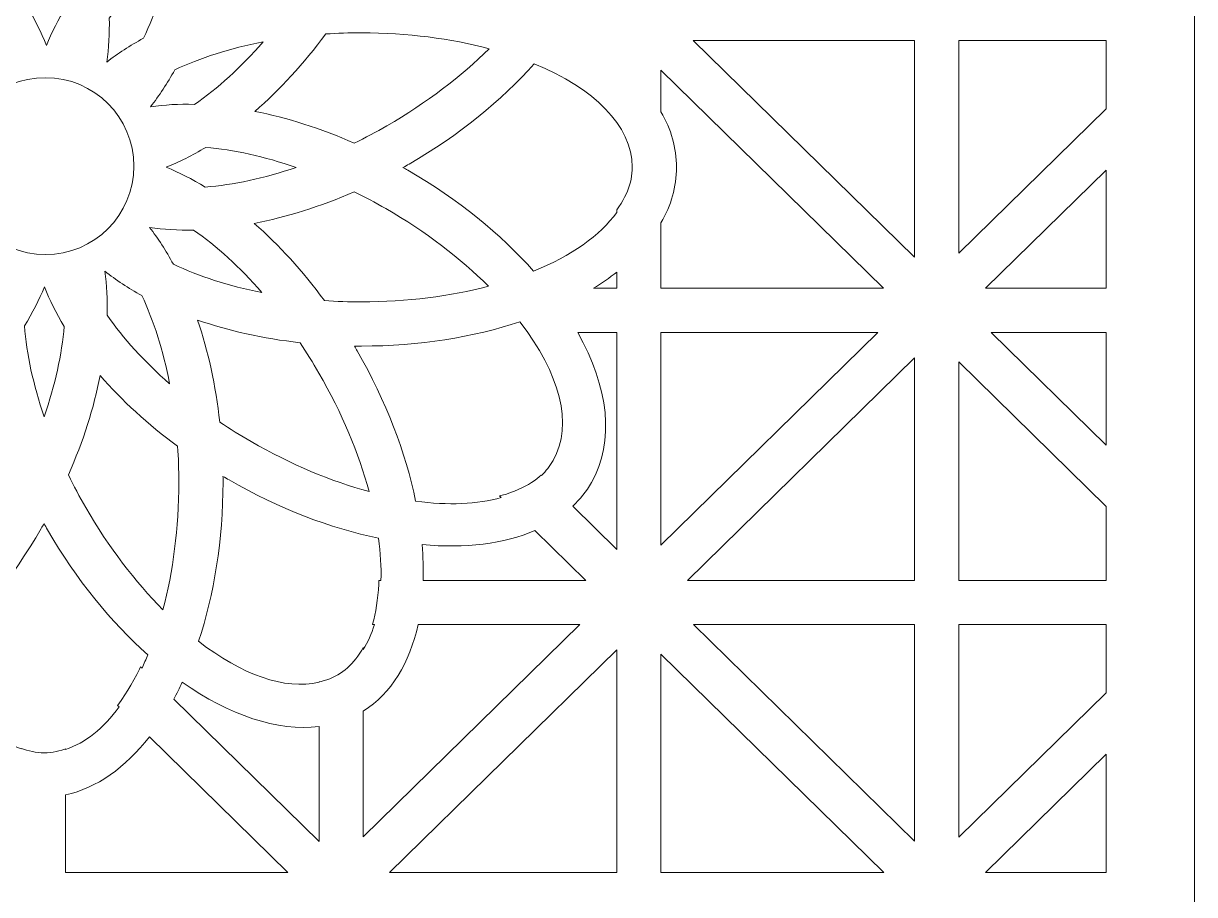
# Model space of a CAD drawing. Header units: centimetres. Extents: x -8.9 to 5.7, y -11.4 to 13.6.
# Drawn here: x -5.725 to -2.447, y -7.062 to -4.622 of the extents above; entities that cross this region are included whole.
import ezdxf

# ---------------------------------------------------------------- set-up
doc = ezdxf.new("R2010")
doc.units = ezdxf.units.CM
doc.header["$MEASUREMENT"] = 0
doc.layers.add('layer 1', color=7, linetype='Continuous')

msp = doc.modelspace()

# ---------------------------------------------------------------- linework, layer by layer
at = {"layer": 'layer 1', "color": 177, "lineweight": 9}
for points, knots in [([(-2.44733, 13.6334), (-2.44733, 13.6334), (-2.44733, 13.37125), (-2.44733, 13.37125), (-2.44733, 13.37125), (-2.44733, 13.37125), (-2.44733, 13.19951), (-2.44733, 13.19951), (-2.44733, 13.19951), (-2.44733, 13.19951), (-2.44733, 11.94322), (-2.44733, 11.94322), (-2.44733, 11.94322), (-2.44733, 11.94322), (-2.44733, 11.77148), (-2.44733, 11.77148), (-2.44733, 11.77148), (-2.44733, 11.77148), (-2.44733, 11.73584), (-2.44733, 11.73584), (-2.44733, 11.73584), (-2.44733, 11.73584), (-2.44733, 11.5641), (-2.44733, 11.5641), (-2.44733, 11.5641), (-2.44733, 11.5641), (-2.44733, 10.30781), (-2.44733, 10.30781), (-2.44733, 10.30781), (-2.44733, 10.30781), (-2.44733, 10.13607), (-2.44733, 10.13607), (-2.44733, 10.13607), (-2.44733, 10.13607), (-2.44733, 10.10043), (-2.44733, 10.10043), (-2.44733, 10.10043), (-2.44733, 10.10043), (-2.44733, 9.92869), (-2.44733, 9.92869), (-2.44733, 9.92869), (-2.44733, 9.92869), (-2.44733, 8.6724), (-2.44733, 8.6724), (-2.44733, 8.6724), (-2.44733, 8.6724), (-2.44733, 8.50066), (-2.44733, 8.50066), (-2.44733, 8.50066), (-2.44733, 8.50066), (-2.44733, 8.46502), (-2.44733, 8.46502), (-2.44733, 8.46502), (-2.44733, 8.46502), (-2.44733, 8.29328), (-2.44733, 8.29328), (-2.44733, 8.29328), (-2.44733, 8.29328), (-2.44733, 7.03699), (-2.44733, 7.03699), (-2.44733, 7.03699), (-2.44733, 7.03699), (-2.44733, 6.86525), (-2.44733, 6.86525), (-2.44733, 6.86525), (-2.44733, 6.86525), (-2.44733, 6.82962), (-2.44733, 6.82962), (-2.44733, 6.82962), (-2.44733, 6.82962), (-2.44733, 6.65787), (-2.44733, 6.65787), (-2.44733, 6.65787), (-2.44733, 6.65787), (-2.44733, 5.40159), (-2.44733, 5.40159), (-2.44733, 5.40159), (-2.44733, 5.40159), (-2.44733, 5.22984), (-2.44733, 5.22984), (-2.44733, 5.22984), (-2.44733, 5.22984), (-2.44733, 5.19421), (-2.44733, 5.19421), (-2.44733, 5.19421), (-2.44733, 5.19421), (-2.44733, 5.02246), (-2.44733, 5.02246), (-2.44733, 5.02246), (-2.44733, 5.02246), (-2.44733, 3.76618), (-2.44733, 3.76618), (-2.44733, 3.76618), (-2.44733, 3.76618), (-2.44733, 3.59443), (-2.44733, 3.59443), (-2.44733, 3.59443), (-2.44733, 3.59443), (-2.44733, 3.5588), (-2.44733, 3.5588), (-2.44733, 3.5588), (-2.44733, 3.5588), (-2.44733, 3.38706), (-2.44733, 3.38706), (-2.44733, 3.38706), (-2.44733, 3.38706), (-2.44733, 2.13077), (-2.44733, 2.13077), (-2.44733, 2.13077), (-2.44733, 2.13077), (-2.44733, 1.95902), (-2.44733, 1.95902), (-2.44733, 1.95902), (-2.44733, 1.95902), (-2.44733, 1.92339), (-2.44733, 1.92339), (-2.44733, 1.92339), (-2.44733, 1.92339), (-2.44733, 1.75165), (-2.44733, 1.75165), (-2.44733, 1.75165), (-2.44733, 1.75165), (-2.44733, 0.49536), (-2.44733, 0.49536), (-2.44733, 0.49536), (-2.44733, 0.49536), (-2.44733, 0.32362), (-2.44733, 0.32362), (-2.44733, 0.32362), (-2.44733, 0.32362), (-2.44733, 0.28798), (-2.44733, 0.28798), (-2.44733, 0.28798), (-2.44733, 0.28798), (-2.44733, 0.11624), (-2.44733, 0.11624), (-2.44733, 0.11624), (-2.44733, 0.11624), (-2.44733, -1.14005), (-2.44733, -1.14005), (-2.44733, -1.14005), (-2.44733, -1.14005), (-2.44733, -1.31179), (-2.44733, -1.31179), (-2.44733, -1.31179), (-2.44733, -1.31179), (-2.44733, -1.34743), (-2.44733, -1.34743), (-2.44733, -1.34743), (-2.44733, -1.34743), (-2.44733, -1.51917), (-2.44733, -1.51917), (-2.44733, -1.51917), (-2.44733, -1.51917), (-2.44733, -2.77546), (-2.44733, -2.77546), (-2.44733, -2.77546), (-2.44733, -2.77546), (-2.44733, -2.9472), (-2.44733, -2.9472), (-2.44733, -2.9472), (-2.44733, -2.9472), (-2.44733, -2.98284), (-2.44733, -2.98284), (-2.44733, -2.98284), (-2.44733, -2.98284), (-2.44733, -3.15458), (-2.44733, -3.15458), (-2.44733, -3.15458), (-2.44733, -3.15458), (-2.44733, -4.41087), (-2.44733, -4.41087), (-2.44733, -4.41087), (-2.44733, -4.41087), (-2.44733, -4.58261), (-2.44733, -4.58261), (-2.44733, -4.58261), (-2.44733, -4.58261), (-2.44733, -4.61824), (-2.44733, -4.61824), (-2.44733, -4.61824), (-2.44733, -4.61824), (-2.44733, -4.78999), (-2.44733, -4.78999), (-2.44733, -4.78999), (-2.44733, -4.78999), (-2.44733, -6.04627), (-2.44733, -6.04627), (-2.44733, -6.04627), (-2.44733, -6.04627), (-2.44733, -6.21802), (-2.44733, -6.21802), (-2.44733, -6.21802), (-2.44733, -6.21802), (-2.44733, -6.25365), (-2.44733, -6.25365), (-2.44733, -6.25365), (-2.44733, -6.25365), (-2.44733, -6.4254), (-2.44733, -6.4254), (-2.44733, -6.4254), (-2.44733, -6.4254), (-2.44733, -7.68168), (-2.44733, -7.68168), (-2.44733, -7.68168), (-2.44733, -7.68168), (-2.44733, -7.85343), (-2.44733, -7.85343), (-2.44733, -7.85343), (-2.44733, -7.85343), (-2.44733, -7.88906), (-2.44733, -7.88906), (-2.44733, -7.88906), (-2.44733, -7.88906), (-2.44733, -8.06081), (-2.44733, -8.06081), (-2.44733, -8.06081), (-2.44733, -8.06081), (-2.44733, -9.31709), (-2.44733, -9.31709), (-2.44733, -9.31709), (-2.44733, -9.31709), (-2.44733, -9.48884), (-2.44733, -9.48884), (-2.44733, -9.48884), (-2.44733, -9.48884), (-2.44733, -9.52447), (-2.44733, -9.52447), (-2.44733, -9.52447), (-2.44733, -9.52447), (-2.44733, -9.69621), (-2.44733, -9.69621), (-2.44733, -9.69621), (-2.44733, -9.69621), (-2.44733, -10.9525), (-2.44733, -10.9525), (-2.44733, -10.9525), (-2.44733, -10.9525), (-2.44733, -11.12424), (-2.44733, -11.12424), (-2.44733, -11.12424), (-2.44733, -11.12424), (-2.44733, -11.37676), (-2.44733, -11.37676), (-2.44733, -11.37676), (-2.44733, -11.37676), (-3.68212, -11.37676), (-3.68212, -11.37676), (-3.68212, -11.37676), (-3.68212, -11.37676), (-3.85722, -11.37676), (-3.85722, -11.37676), (-3.85722, -11.37676), (-3.85722, -11.37676), (-4.16069, -11.37676), (-4.16069, -11.37676), (-4.16069, -11.37676), (-4.16069, -11.37676), (-4.33579, -11.37676), (-4.33579, -11.37676), (-4.33579, -11.37676), (-4.33579, -11.37676), (-5.34947, -11.37676), (-5.34947, -11.37676), (-5.34947, -11.37676), (-5.34947, -11.37676), (-5.52456, -11.37676), (-5.52456, -11.37676), (-5.52456, -11.37676), (-5.52456, -11.37676), (-5.82803, -11.37676), (-5.82803, -11.37676), (-5.82803, -11.37676), (-5.82803, -11.37676), (-6.00313, -11.37676), (-6.00313, -11.37676), (-6.00313, -11.37676), (-6.00313, -11.37676), (-7.01681, -11.37676), (-7.01681, -11.37676), (-7.01681, -11.37676), (-7.01681, -11.37676), (-7.19191, -11.37676), (-7.19191, -11.37676), (-7.19191, -11.37676), (-7.19191, -11.37676), (-7.49538, -11.37676), (-7.49538, -11.37676), (-7.49538, -11.37676), (-7.49538, -11.37676), (-7.67048, -11.37676), (-7.67048, -11.37676), (-7.67048, -11.37676), (-7.67048, -11.37676), (-8.92686, -11.37676), (-8.92686, -11.37676), (-8.92686, -11.37676), (-8.92686, -11.37676), (-8.92686, -11.14541), (-8.92686, -11.14541), (-8.92686, -11.14541), (-8.92686, -11.14541), (-8.92686, -10.97367), (-8.92686, -10.97367), (-8.92686, -10.97367), (-8.92686, -10.97367), (-8.92686, -9.67505), (-8.92686, -9.67505), (-8.92686, -9.67505), (-8.92686, -9.67505), (-8.92686, -9.33826), (-8.92686, -9.33826), (-8.92686, -9.33826), (-8.92686, -9.33826), (-8.92686, -8.03964), (-8.92686, -8.03964), (-8.92686, -8.03964), (-8.92686, -8.03964), (-8.92686, -7.70285), (-8.92686, -7.70285), (-8.92686, -7.70285), (-8.92686, -7.70285), (-8.92686, -6.40423), (-8.92686, -6.40423), (-8.92686, -6.40423), (-8.92686, -6.40423), (-8.92686, -6.06744), (-8.92686, -6.06744), (-8.92686, -6.06744), (-8.92686, -6.06744), (-8.92686, -4.76882), (-8.92686, -4.76882), (-8.92686, -4.76882), (-8.92686, -4.76882), (-8.92686, -4.43203), (-8.92686, -4.43203), (-8.92686, -4.43203), (-8.92686, -4.43203), (-8.92686, -3.13341), (-8.92686, -3.13341), (-8.92686, -3.13341), (-8.92686, -3.13341), (-8.92686, -2.79663), (-8.92686, -2.79663), (-8.92686, -2.79663), (-8.92686, -2.79663), (-8.92686, -1.498), (-8.92686, -1.498), (-8.92686, -1.498), (-8.92686, -1.498), (-8.92686, -1.16122), (-8.92686, -1.16122), (-8.92686, -1.16122), (-8.92686, -1.16122), (-8.92686, 0.13741), (-8.92686, 0.13741), (-8.92686, 0.13741), (-8.92686, 0.13741), (-8.92686, 0.47419), (-8.92686, 0.47419), (-8.92686, 0.47419), (-8.92686, 0.47419), (-8.92686, 1.77282), (-8.92686, 1.77282), (-8.92686, 1.77282), (-8.92686, 1.77282), (-8.92686, 2.1096), (-8.92686, 2.1096), (-8.92686, 2.1096), (-8.92686, 2.1096), (-8.92686, 3.40822), (-8.92686, 3.40822), (-8.92686, 3.40822), (-8.92686, 3.40822), (-8.92686, 3.74501), (-8.92686, 3.74501), (-8.92686, 3.74501), (-8.92686, 3.74501), (-8.92686, 5.04363), (-8.92686, 5.04363), (-8.92686, 5.04363), (-8.92686, 5.04363), (-8.92686, 5.38042), (-8.92686, 5.38042), (-8.92686, 5.38042), (-8.92686, 5.38042), (-8.92686, 6.67904), (-8.92686, 6.67904), (-8.92686, 6.67904), (-8.92686, 6.67904), (-8.92686, 7.01583), (-8.92686, 7.01583), (-8.92686, 7.01583), (-8.92686, 7.01583), (-8.92686, 8.31445), (-8.92686, 8.31445), (-8.92686, 8.31445), (-8.92686, 8.31445), (-8.92686, 8.65124), (-8.92686, 8.65124), (-8.92686, 8.65124), (-8.92686, 8.65124), (-8.92686, 9.94986), (-8.92686, 9.94986), (-8.92686, 9.94986), (-8.92686, 9.94986), (-8.92686, 10.28664), (-8.92686, 10.28664), (-8.92686, 10.28664), (-8.92686, 10.28664), (-8.92686, 11.58527), (-8.92686, 11.58527), (-8.92686, 11.58527), (-8.92686, 11.58527), (-8.92686, 11.92205), (-8.92686, 11.92205), (-8.92686, 11.92205), (-8.92686, 11.92205), (-8.92686, 13.22068), (-8.92686, 13.22068), (-8.92686, 13.22068), (-8.92686, 13.22068), (-8.92686, 13.39242), (-8.92686, 13.39242), (-8.92686, 13.39242), (-8.92686, 13.39242), (-8.92686, 13.6334), (-8.92686, 13.6334), (-8.92686, 13.6334), (-8.92686, 13.6334), (-7.6803, 13.6334), (-7.6803, 13.6334), (-7.6803, 13.6334), (-7.6803, 13.6334), (-7.5052, 13.6334), (-7.5052, 13.6334), (-7.5052, 13.6334), (-7.5052, 13.6334), (-7.18209, 13.6334), (-7.18209, 13.6334), (-7.18209, 13.6334), (-7.18209, 13.6334), (-7.00699, 13.6334), (-7.00699, 13.6334), (-7.00699, 13.6334), (-7.00699, 13.6334), (-6.01295, 13.6334), (-6.01295, 13.6334), (-6.01295, 13.6334), (-6.01295, 13.6334), (-5.83785, 13.6334), (-5.83785, 13.6334), (-5.83785, 13.6334), (-5.83785, 13.6334), (-5.51475, 13.6334), (-5.51475, 13.6334), (-5.51475, 13.6334), (-5.51475, 13.6334), (-5.33965, 13.6334), (-5.33965, 13.6334), (-5.33965, 13.6334), (-5.33965, 13.6334), (-4.34561, 13.6334), (-4.34561, 13.6334), (-4.34561, 13.6334), (-4.34561, 13.6334), (-4.17051, 13.6334), (-4.17051, 13.6334), (-4.17051, 13.6334), (-4.17051, 13.6334), (-3.8474, 13.6334), (-3.8474, 13.6334), (-3.8474, 13.6334), (-3.8474, 13.6334), (-3.6723, 13.6334), (-3.6723, 13.6334), (-3.6723, 13.6334), (-3.6723, 13.6334), (-2.44733, 13.6334), (-2.44733, 13.6334)], [0, 0, 0, 0, 0.0082645, 0.0082645, 0.0082645, 0.0082645, 0.0165289, 0.0165289, 0.0165289, 0.0165289, 0.0247934, 0.0247934, 0.0247934, 0.0247934, 0.0330579, 0.0330579, 0.0330579, 0.0330579, 0.0413223, 0.0413223, 0.0413223, 0.0413223, 0.0495868, 0.0495868, 0.0495868, 0.0495868, 0.0578512, 0.0578512, 0.0578512, 0.0578512, 0.0661157, 0.0661157, 0.0661157, 0.0661157, 0.0743802, 0.0743802, 0.0743802, 0.0743802, 0.0826446, 0.0826446, 0.0826446, 0.0826446, 0.0909091, 0.0909091, 0.0909091, 0.0909091, 0.0991736, 0.0991736, 0.0991736, 0.0991736, 0.107438, 0.107438, 0.107438, 0.107438, 0.1157025, 0.1157025, 0.1157025, 0.1157025, 0.1239669, 0.1239669, 0.1239669, 0.1239669, 0.1322314, 0.1322314, 0.1322314, 0.1322314, 0.1404959, 0.1404959, 0.1404959, 0.1404959, 0.1487603, 0.1487603, 0.1487603, 0.1487603, 0.1570248, 0.1570248, 0.1570248, 0.1570248, 0.1652893, 0.1652893, 0.1652893, 0.1652893, 0.1735537, 0.1735537, 0.1735537, 0.1735537, 0.1818182, 0.1818182, 0.1818182, 0.1818182, 0.1900826, 0.1900826, 0.1900826, 0.1900826, 0.1983471, 0.1983471, 0.1983471, 0.1983471, 0.2066116, 0.2066116, 0.2066116, 0.2066116, 0.214876, 0.214876, 0.214876, 0.214876, 0.2231405, 0.2231405, 0.2231405, 0.2231405, 0.231405, 0.231405, 0.231405, 0.231405, 0.2396694, 0.2396694, 0.2396694, 0.2396694, 0.2479339, 0.2479339, 0.2479339, 0.2479339, 0.2561983, 0.2561983, 0.2561983, 0.2561983, 0.2644628, 0.2644628, 0.2644628, 0.2644628, 0.2727273, 0.2727273, 0.2727273, 0.2727273, 0.2809917, 0.2809917, 0.2809917, 0.2809917, 0.2892562, 0.2892562, 0.2892562, 0.2892562, 0.2975207, 0.2975207, 0.2975207, 0.2975207, 0.3057851, 0.3057851, 0.3057851, 0.3057851, 0.3140496, 0.3140496, 0.3140496, 0.3140496, 0.322314, 0.322314, 0.322314, 0.322314, 0.3305785, 0.3305785, 0.3305785, 0.3305785, 0.338843, 0.338843, 0.338843, 0.338843, 0.3471074, 0.3471074, 0.3471074, 0.3471074, 0.3553719, 0.3553719, 0.3553719, 0.3553719, 0.3636364, 0.3636364, 0.3636364, 0.3636364, 0.3719008, 0.3719008, 0.3719008, 0.3719008, 0.3801653, 0.3801653, 0.3801653, 0.3801653, 0.3884298, 0.3884298, 0.3884298, 0.3884298, 0.3966942, 0.3966942, 0.3966942, 0.3966942, 0.4049587, 0.4049587, 0.4049587, 0.4049587, 0.4132231, 0.4132231, 0.4132231, 0.4132231, 0.4214876, 0.4214876, 0.4214876, 0.4214876, 0.4297521, 0.4297521, 0.4297521, 0.4297521, 0.4380165, 0.4380165, 0.4380165, 0.4380165, 0.446281, 0.446281, 0.446281, 0.446281, 0.4545455, 0.4545455, 0.4545455, 0.4545455, 0.4628099, 0.4628099, 0.4628099, 0.4628099, 0.4710744, 0.4710744, 0.4710744, 0.4710744, 0.4793388, 0.4793388, 0.4793388, 0.4793388, 0.4876033, 0.4876033, 0.4876033, 0.4876033, 0.4958678, 0.4958678, 0.4958678, 0.4958678, 0.5041322, 0.5041322, 0.5041322, 0.5041322, 0.5123967, 0.5123967, 0.5123967, 0.5123967, 0.5206612, 0.5206612, 0.5206612, 0.5206612, 0.5289256, 0.5289256, 0.5289256, 0.5289256, 0.5371901, 0.5371901, 0.5371901, 0.5371901, 0.5454545, 0.5454545, 0.5454545, 0.5454545, 0.553719, 0.553719, 0.553719, 0.553719, 0.5619835, 0.5619835, 0.5619835, 0.5619835, 0.5702479, 0.5702479, 0.5702479, 0.5702479, 0.5785124, 0.5785124, 0.5785124, 0.5785124, 0.5867769, 0.5867769, 0.5867769, 0.5867769, 0.5950413, 0.5950413, 0.5950413, 0.5950413, 0.6033058, 0.6033058, 0.6033058, 0.6033058, 0.6115702, 0.6115702, 0.6115702, 0.6115702, 0.6198347, 0.6198347, 0.6198347, 0.6198347, 0.6280992, 0.6280992, 0.6280992, 0.6280992, 0.6363636, 0.6363636, 0.6363636, 0.6363636, 0.6446281, 0.6446281, 0.6446281, 0.6446281, 0.6528926, 0.6528926, 0.6528926, 0.6528926, 0.661157, 0.661157, 0.661157, 0.661157, 0.6694215, 0.6694215, 0.6694215, 0.6694215, 0.677686, 0.677686, 0.677686, 0.677686, 0.6859504, 0.6859504, 0.6859504, 0.6859504, 0.6942149, 0.6942149, 0.6942149, 0.6942149, 0.7024793, 0.7024793, 0.7024793, 0.7024793, 0.7107438, 0.7107438, 0.7107438, 0.7107438, 0.7190083, 0.7190083, 0.7190083, 0.7190083, 0.7272727, 0.7272727, 0.7272727, 0.7272727, 0.7355372, 0.7355372, 0.7355372, 0.7355372, 0.7438017, 0.7438017, 0.7438017, 0.7438017, 0.7520661, 0.7520661, 0.7520661, 0.7520661, 0.7603306, 0.7603306, 0.7603306, 0.7603306, 0.768595, 0.768595, 0.768595, 0.768595, 0.7768595, 0.7768595, 0.7768595, 0.7768595, 0.785124, 0.785124, 0.785124, 0.785124, 0.7933884, 0.7933884, 0.7933884, 0.7933884, 0.8016529, 0.8016529, 0.8016529, 0.8016529, 0.8099174, 0.8099174, 0.8099174, 0.8099174, 0.8181818, 0.8181818, 0.8181818, 0.8181818, 0.8264463, 0.8264463, 0.8264463, 0.8264463, 0.8347107, 0.8347107, 0.8347107, 0.8347107, 0.8429752, 0.8429752, 0.8429752, 0.8429752, 0.8512397, 0.8512397, 0.8512397, 0.8512397, 0.8595041, 0.8595041, 0.8595041, 0.8595041, 0.8677686, 0.8677686, 0.8677686, 0.8677686, 0.8760331, 0.8760331, 0.8760331, 0.8760331, 0.8842975, 0.8842975, 0.8842975, 0.8842975, 0.892562, 0.892562, 0.892562, 0.892562, 0.9008264, 0.9008264, 0.9008264, 0.9008264, 0.9090909, 0.9090909, 0.9090909, 0.9090909, 0.9173554, 0.9173554, 0.9173554, 0.9173554, 0.9256198, 0.9256198, 0.9256198, 0.9256198, 0.9338843, 0.9338843, 0.9338843, 0.9338843, 0.9421488, 0.9421488, 0.9421488, 0.9421488, 0.9504132, 0.9504132, 0.9504132, 0.9504132, 0.9586777, 0.9586777, 0.9586777, 0.9586777, 0.9669421, 0.9669421, 0.9669421, 0.9669421, 0.9752066, 0.9752066, 0.9752066, 0.9752066, 0.9834711, 0.9834711, 0.9834711, 0.9834711, 1, 1, 1, 1]), ([(-5.7164, -4.57342), (-5.69408, -4.61041), (-5.67552, -4.6474), (-5.66107, -4.68393), (-5.66107, -4.68393), (-5.64636, -4.64776), (-5.62767, -4.61116), (-5.60528, -4.57459), (-5.60528, -4.57459), (-5.6113, -4.49636), (-5.62977, -4.41007), (-5.66044, -4.32042), (-5.66044, -4.32042), (-5.69121, -4.40955), (-5.70995, -4.49542), (-5.7164, -4.57342)], [0, 0, 0, 0, 0.2, 0.2, 0.2, 0.2, 0.4, 0.4, 0.4, 0.4, 0.6, 0.6, 0.6, 0.6, 1, 1, 1, 1]), ([(-5.48508, -4.60729), (-5.48424, -4.65046), (-5.48666, -4.69176), (-5.49241, -4.7306), (-5.49241, -4.7306), (-5.46158, -4.70663), (-5.42709, -4.68429), (-5.38941, -4.66382), (-5.38941, -4.66382), (-5.35552, -4.59307), (-5.32837, -4.50912), (-5.31012, -4.41616), (-5.31012, -4.41616), (-5.38133, -4.47797), (-5.4405, -4.54296), (-5.48508, -4.60729)], [0, 0, 0, 0, 0.2, 0.2, 0.2, 0.2, 0.4, 0.4, 0.4, 0.4, 0.6, 0.6, 0.6, 0.6, 1, 1, 1, 1]), ([(-5.07768, -4.86856), (-4.98787, -4.88631), (-4.89378, -4.91602), (-4.79925, -4.95763), (-4.79925, -4.95763), (-4.76881, -4.94271), (-4.73832, -4.92647), (-4.70793, -4.90892), (-4.70793, -4.90892), (-4.59665, -4.84467), (-4.4998, -4.77039), (-4.42196, -4.69309), (-4.42196, -4.69309), (-4.52848, -4.66473), (-4.6502, -4.64864), (-4.77947, -4.64864), (-4.77947, -4.64864), (-4.81335, -4.64864), (-4.8467, -4.64977), (-4.87941, -4.65191), (-4.87941, -4.65191), (-4.94101, -4.7355), (-5.00823, -4.80837), (-5.07768, -4.86856)], [0, 0, 0, 0, 0.1428571, 0.1428571, 0.1428571, 0.1428571, 0.2857143, 0.2857143, 0.2857143, 0.2857143, 0.4285714, 0.4285714, 0.4285714, 0.4285714, 0.5714286, 0.5714286, 0.5714286, 0.5714286, 0.7142857, 0.7142857, 0.7142857, 0.7142857, 1, 1, 1, 1]), ([(-5.36976, -4.85544), (-5.33105, -4.85009), (-5.28998, -4.84795), (-5.24707, -4.84906), (-5.24707, -4.84906), (-5.18235, -4.80475), (-5.11689, -4.74561), (-5.05459, -4.67423), (-5.05459, -4.67423), (-5.14718, -4.69215), (-5.23092, -4.71886), (-5.30169, -4.75228), (-5.30169, -4.75228), (-5.32256, -4.79012), (-5.34534, -4.82466), (-5.36976, -4.85544)], [0, 0, 0, 0, 0.2, 0.2, 0.2, 0.2, 0.4, 0.4, 0.4, 0.4, 0.6, 0.6, 0.6, 0.6, 1, 1, 1, 1]), ([(-3.23143, -5.27719), (-3.23143, -5.27719), (-3.23143, -4.66997), (-3.23143, -4.66997), (-3.23143, -4.66997), (-3.23143, -4.66997), (-3.8505, -4.66997), (-3.8505, -4.66997), (-3.8505, -4.66997), (-3.8505, -4.66997), (-3.23143, -5.27719), (-3.23143, -5.27719)], [0, 0, 0, 0, 0.25, 0.25, 0.25, 0.25, 0.5, 0.5, 0.5, 0.5, 1, 1, 1, 1]), ([(-3.10762, -4.66997), (-3.10762, -4.66997), (-3.10762, -5.26589), (-3.10762, -5.26589), (-3.10762, -5.26589), (-3.10762, -5.26589), (-2.69495, -4.86113), (-2.69495, -4.86113), (-2.69495, -4.86113), (-2.69495, -4.86113), (-2.69495, -4.66997), (-2.69495, -4.66997), (-2.69495, -4.66997), (-2.69495, -4.66997), (-3.10762, -4.66997), (-3.10762, -4.66997)], [0, 0, 0, 0, 0.2, 0.2, 0.2, 0.2, 0.4, 0.4, 0.4, 0.4, 0.6, 0.6, 0.6, 0.6, 1, 1, 1, 1]), ([(-4.66311, -5.02587), (-4.65853, -5.02845), (-4.65395, -5.03103), (-4.64938, -5.03367), (-4.64938, -5.03367), (-4.50844, -5.11504), (-4.38896, -5.21293), (-4.29743, -5.31616), (-4.29743, -5.31616), (-4.19242, -5.27315), (-4.11111, -5.21638), (-4.06467, -5.15141), (-4.06467, -5.15141), (-4.06467, -5.15141), (-4.06467, -5.14439), (-4.06467, -5.14439), (-4.06467, -5.14439), (-4.06467, -5.14439), (-4.05853, -5.13572), (-4.05853, -5.13572), (-4.05853, -5.13572), (-4.05853, -5.13572), (-4.05273, -5.12681), (-4.05273, -5.12681), (-4.05273, -5.12681), (-4.05273, -5.12681), (-4.04746, -5.11798), (-4.04746, -5.11798), (-4.04746, -5.11798), (-4.04746, -5.11798), (-4.04272, -5.10923), (-4.04272, -5.10923), (-4.04272, -5.10923), (-4.04272, -5.10923), (-4.03849, -5.10057), (-4.03849, -5.10057), (-4.03849, -5.10057), (-4.03849, -5.10057), (-4.03477, -5.092), (-4.03477, -5.092), (-4.03477, -5.092), (-4.03477, -5.092), (-4.03152, -5.08353), (-4.03152, -5.08353), (-4.03152, -5.08353), (-4.03152, -5.08353), (-4.02874, -5.07512), (-4.02874, -5.07512), (-4.02874, -5.07512), (-4.02874, -5.07512), (-4.02642, -5.06679), (-4.02642, -5.06679), (-4.02642, -5.06679), (-4.02642, -5.06679), (-4.02453, -5.0585), (-4.02453, -5.0585), (-4.02453, -5.0585), (-4.02453, -5.0585), (-4.02307, -5.05025), (-4.02307, -5.05025), (-4.02307, -5.05025), (-4.02307, -5.05025), (-4.02203, -5.04199), (-4.02203, -5.04199), (-4.02203, -5.04199), (-4.02203, -5.04199), (-4.0214, -5.0337), (-4.0214, -5.0337), (-4.0214, -5.0337), (-4.0214, -5.0337), (-4.02119, -5.02535), (-4.02119, -5.02535), (-4.02119, -5.02535), (-4.02119, -5.02535), (-4.0212, -5.02502), (-4.0212, -5.02502), (-4.0212, -5.02502), (-4.0212, -5.02502), (-4.02116, -5.02454), (-4.02116, -5.02454), (-4.02116, -5.02454), (-4.02166, -4.90823), (-4.12832, -4.80428), (-4.29556, -4.73534), (-4.29556, -4.73534), (-4.38689, -4.83794), (-4.50586, -4.93522), (-4.64602, -5.01615), (-4.64602, -5.01615), (-4.65171, -5.01943), (-4.65741, -5.02267), (-4.66311, -5.02587)], [0, 0, 0, 0, 0.0416667, 0.0416667, 0.0416667, 0.0416667, 0.0833333, 0.0833333, 0.0833333, 0.0833333, 0.125, 0.125, 0.125, 0.125, 0.1666667, 0.1666667, 0.1666667, 0.1666667, 0.2083333, 0.2083333, 0.2083333, 0.2083333, 0.25, 0.25, 0.25, 0.25, 0.2916667, 0.2916667, 0.2916667, 0.2916667, 0.3333333, 0.3333333, 0.3333333, 0.3333333, 0.375, 0.375, 0.375, 0.375, 0.4166667, 0.4166667, 0.4166667, 0.4166667, 0.4583333, 0.4583333, 0.4583333, 0.4583333, 0.5, 0.5, 0.5, 0.5, 0.5416667, 0.5416667, 0.5416667, 0.5416667, 0.5833333, 0.5833333, 0.5833333, 0.5833333, 0.625, 0.625, 0.625, 0.625, 0.6666667, 0.6666667, 0.6666667, 0.6666667, 0.7083333, 0.7083333, 0.7083333, 0.7083333, 0.75, 0.75, 0.75, 0.75, 0.7916667, 0.7916667, 0.7916667, 0.7916667, 0.8333333, 0.8333333, 0.8333333, 0.8333333, 0.875, 0.875, 0.875, 0.875, 0.9166667, 0.9166667, 0.9166667, 0.9166667, 1, 1, 1, 1]), ([(-3.89733, -5.02536), (-3.89733, -5.0797), (-3.91262, -5.13201), (-3.94086, -5.181), (-3.94086, -5.181), (-3.94086, -5.181), (-3.94086, -5.36405), (-3.94086, -5.36405), (-3.94086, -5.36405), (-3.94086, -5.36405), (-3.31797, -5.36405), (-3.31797, -5.36405), (-3.31797, -5.36405), (-3.31797, -5.36405), (-3.94086, -4.75309), (-3.94086, -4.75309), (-3.94086, -4.75309), (-3.94086, -4.75309), (-3.94086, -4.86971), (-3.94086, -4.86971), (-3.94086, -4.86971), (-3.91262, -4.9187), (-3.89733, -4.97102), (-3.89733, -5.02536)], [0, 0, 0, 0, 0.1428571, 0.1428571, 0.1428571, 0.1428571, 0.2857143, 0.2857143, 0.2857143, 0.2857143, 0.4285714, 0.4285714, 0.4285714, 0.4285714, 0.5714286, 0.5714286, 0.5714286, 0.5714286, 0.7142857, 0.7142857, 0.7142857, 0.7142857, 1, 1, 1, 1]), ([(-5.41616, -5.022), (-5.41616, -5.15882), (-5.52712, -5.26978), (-5.66393, -5.26978), (-5.66393, -5.26978), (-5.80075, -5.26978), (-5.91171, -5.15882), (-5.91171, -5.022), (-5.91171, -5.022), (-5.91171, -4.88519), (-5.80075, -4.77423), (-5.66393, -4.77423), (-5.66393, -4.77423), (-5.52712, -4.77423), (-5.41616, -4.88519), (-5.41616, -5.022)], [0, 0, 0, 0, 0.2, 0.2, 0.2, 0.2, 0.4, 0.4, 0.4, 0.4, 0.6, 0.6, 0.6, 0.6, 1, 1, 1, 1]), ([(-5.21534, -4.9695), (-5.13734, -4.97596), (-5.05147, -4.99472), (-4.96235, -5.02549), (-4.96235, -5.02549), (-5.05199, -5.05615), (-5.13827, -5.07463), (-5.21648, -5.08064), (-5.21648, -5.08064), (-5.25308, -5.05823), (-5.28971, -5.03955), (-5.32591, -5.02483), (-5.32591, -5.02483), (-5.28936, -5.01038), (-5.25235, -4.99184), (-5.21534, -4.9695)], [0, 0, 0, 0, 0.2, 0.2, 0.2, 0.2, 0.4, 0.4, 0.4, 0.4, 0.6, 0.6, 0.6, 0.6, 1, 1, 1, 1]), ([(-2.69495, -5.03287), (-2.69495, -5.03287), (-3.0326, -5.36405), (-3.0326, -5.36405), (-3.0326, -5.36405), (-3.0326, -5.36405), (-2.69495, -5.36405), (-2.69495, -5.36405), (-2.69495, -5.36405), (-2.69495, -5.36405), (-2.69495, -5.03287), (-2.69495, -5.03287)], [0, 0, 0, 0, 0.25, 0.25, 0.25, 0.25, 0.5, 0.5, 0.5, 0.5, 1, 1, 1, 1]), ([(-4.79943, -5.09376), (-4.77005, -5.10825), (-4.74061, -5.12396), (-4.71128, -5.14089), (-4.71128, -5.14089), (-4.59933, -5.20553), (-4.50197, -5.28032), (-4.4239, -5.35813), (-4.4239, -5.35813), (-4.52996, -5.38617), (-4.65097, -5.40208), (-4.77947, -5.40208), (-4.77947, -5.40208), (-4.81456, -5.40208), (-4.84909, -5.40089), (-4.88291, -5.39859), (-4.88291, -5.39859), (-4.94396, -5.3153), (-5.01059, -5.24253), (-5.0795, -5.18225), (-5.0795, -5.18225), (-4.98924, -5.16485), (-4.89458, -5.13535), (-4.79943, -5.09376)], [0, 0, 0, 0, 0.1428571, 0.1428571, 0.1428571, 0.1428571, 0.2857143, 0.2857143, 0.2857143, 0.2857143, 0.4285714, 0.4285714, 0.4285714, 0.4285714, 0.5714286, 0.5714286, 0.5714286, 0.5714286, 0.7142857, 0.7142857, 0.7142857, 0.7142857, 1, 1, 1, 1]), ([(-5.2492, -5.20082), (-5.18487, -5.24542), (-5.11989, -5.3046), (-5.05808, -5.37581), (-5.05808, -5.37581), (-5.15103, -5.35755), (-5.23499, -5.33043), (-5.30573, -5.29654), (-5.30573, -5.29654), (-5.32623, -5.25882), (-5.34862, -5.22431), (-5.37261, -5.19346), (-5.37261, -5.19346), (-5.33374, -5.19922), (-5.29241, -5.20167), (-5.2492, -5.20082)], [0, 0, 0, 0, 0.2, 0.2, 0.2, 0.2, 0.4, 0.4, 0.4, 0.4, 0.6, 0.6, 0.6, 0.6, 1, 1, 1, 1]), ([(-5.31615, -5.63136), (-5.38754, -5.56905), (-5.44669, -5.50355), (-5.49102, -5.43881), (-5.49102, -5.43881), (-5.48991, -5.39595), (-5.49202, -5.35492), (-5.49736, -5.31625), (-5.49736, -5.31625), (-5.46657, -5.34067), (-5.43199, -5.36344), (-5.39414, -5.38431), (-5.39414, -5.38431), (-5.36074, -5.45508), (-5.33406, -5.53881), (-5.31615, -5.63136)], [0, 0, 0, 0, 0.2, 0.2, 0.2, 0.2, 0.4, 0.4, 0.4, 0.4, 0.6, 0.6, 0.6, 0.6, 1, 1, 1, 1]), ([(-4.06467, -5.31866), (-4.08492, -5.33452), (-4.10678, -5.34967), (-4.13009, -5.36405), (-4.13009, -5.36405), (-4.13009, -5.36405), (-4.06467, -5.36405), (-4.06467, -5.36405), (-4.06467, -5.36405), (-4.06467, -5.36405), (-4.06467, -5.31866), (-4.06467, -5.31866)], [0, 0, 0, 0, 0.25, 0.25, 0.25, 0.25, 0.5, 0.5, 0.5, 0.5, 1, 1, 1, 1]), ([(-5.61146, -5.47059), (-5.63379, -5.4336), (-5.65235, -5.3966), (-5.6668, -5.36007), (-5.6668, -5.36007), (-5.68151, -5.39624), (-5.7002, -5.43284), (-5.72259, -5.46941), (-5.72259, -5.46941), (-5.71657, -5.54764), (-5.6981, -5.63394), (-5.66742, -5.72359), (-5.66742, -5.72359), (-5.63666, -5.63446), (-5.61791, -5.54859), (-5.61146, -5.47059)], [0, 0, 0, 0, 0.2, 0.2, 0.2, 0.2, 0.4, 0.4, 0.4, 0.4, 0.6, 0.6, 0.6, 0.6, 1, 1, 1, 1]), ([(-4.7581, -5.93312), (-4.86397, -5.90437), (-4.97672, -5.85764), (-5.088, -5.79339), (-5.088, -5.79339), (-5.11839, -5.77584), (-5.14767, -5.75754), (-5.17582, -5.73864), (-5.17582, -5.73864), (-5.18705, -5.636), (-5.20838, -5.53968), (-5.23791, -5.45303), (-5.23791, -5.45303), (-5.15104, -5.48308), (-5.05432, -5.50485), (-4.95113, -5.5164), (-4.95113, -5.5164), (-4.93293, -5.54365), (-4.91529, -5.57196), (-4.89836, -5.60129), (-4.89836, -5.60129), (-4.83372, -5.71325), (-4.7868, -5.8267), (-4.7581, -5.93312)], [0, 0, 0, 0, 0.1428571, 0.1428571, 0.1428571, 0.1428571, 0.2857143, 0.2857143, 0.2857143, 0.2857143, 0.4285714, 0.4285714, 0.4285714, 0.4285714, 0.5714286, 0.5714286, 0.5714286, 0.5714286, 0.7142857, 0.7142857, 0.7142857, 0.7142857, 1, 1, 1, 1]), ([(-4.33555, -5.45793), (-4.46595, -5.50112), (-4.61762, -5.52589), (-4.77947, -5.52589), (-4.77947, -5.52589), (-4.78604, -5.52589), (-4.79259, -5.52584), (-4.79913, -5.52576), (-4.79913, -5.52576), (-4.79646, -5.53029), (-4.79378, -5.53481), (-4.79113, -5.53939), (-4.79113, -5.53939), (-4.70977, -5.68032), (-4.65524, -5.82484), (-4.62758, -5.96), (-4.62758, -5.96), (-4.53658, -5.97235), (-4.45452, -5.96913), (-4.38799, -5.94993), (-4.38799, -5.94993), (-4.38799, -5.94993), (-4.39246, -5.94555), (-4.39246, -5.94555), (-4.39246, -5.94555), (-4.39246, -5.94555), (-4.38548, -5.94371), (-4.38548, -5.94371), (-4.38548, -5.94371), (-4.38548, -5.94371), (-4.37348, -5.94012), (-4.37348, -5.94012), (-4.37348, -5.94012), (-4.37348, -5.94012), (-4.36197, -5.93627), (-4.36197, -5.93627), (-4.36197, -5.93627), (-4.36197, -5.93627), (-4.35097, -5.93215), (-4.35097, -5.93215), (-4.35097, -5.93215), (-4.35097, -5.93215), (-4.34047, -5.92779), (-4.34047, -5.92779), (-4.34047, -5.92779), (-4.34047, -5.92779), (-4.33048, -5.92319), (-4.33048, -5.92319), (-4.33048, -5.92319), (-4.33048, -5.92319), (-4.32099, -5.91837), (-4.32099, -5.91837), (-4.32099, -5.91837), (-4.32099, -5.91837), (-4.31202, -5.91336), (-4.31202, -5.91336), (-4.31202, -5.91336), (-4.31202, -5.91336), (-4.30354, -5.90815), (-4.30354, -5.90815), (-4.30354, -5.90815), (-4.30354, -5.90815), (-4.29555, -5.90276), (-4.29555, -5.90276), (-4.29555, -5.90276), (-4.29555, -5.90276), (-4.28803, -5.89721), (-4.28803, -5.89721), (-4.28803, -5.89721), (-4.28803, -5.89721), (-4.28099, -5.89149), (-4.28099, -5.89149), (-4.28099, -5.89149), (-4.28099, -5.89149), (-4.27653, -5.88752), (-4.27653, -5.88752), (-4.27653, -5.88752), (-4.27653, -5.88752), (-4.27572, -5.88831), (-4.27572, -5.88831), (-4.27572, -5.88831), (-4.26287, -5.87581), (-4.25187, -5.86182), (-4.24292, -5.8463), (-4.24292, -5.8463), (-4.1846, -5.74529), (-4.22494, -5.60159), (-4.33555, -5.45793)], [0, 0, 0, 0, 0.0434783, 0.0434783, 0.0434783, 0.0434783, 0.0869565, 0.0869565, 0.0869565, 0.0869565, 0.1304348, 0.1304348, 0.1304348, 0.1304348, 0.173913, 0.173913, 0.173913, 0.173913, 0.2173913, 0.2173913, 0.2173913, 0.2173913, 0.2608696, 0.2608696, 0.2608696, 0.2608696, 0.3043478, 0.3043478, 0.3043478, 0.3043478, 0.3478261, 0.3478261, 0.3478261, 0.3478261, 0.3913043, 0.3913043, 0.3913043, 0.3913043, 0.4347826, 0.4347826, 0.4347826, 0.4347826, 0.4782609, 0.4782609, 0.4782609, 0.4782609, 0.5217391, 0.5217391, 0.5217391, 0.5217391, 0.5652174, 0.5652174, 0.5652174, 0.5652174, 0.6086957, 0.6086957, 0.6086957, 0.6086957, 0.6521739, 0.6521739, 0.6521739, 0.6521739, 0.6956522, 0.6956522, 0.6956522, 0.6956522, 0.7391304, 0.7391304, 0.7391304, 0.7391304, 0.7826087, 0.7826087, 0.7826087, 0.7826087, 0.826087, 0.826087, 0.826087, 0.826087, 0.8695652, 0.8695652, 0.8695652, 0.8695652, 0.9130435, 0.9130435, 0.9130435, 0.9130435, 1, 1, 1, 1]), ([(-4.17372, -5.48787), (-4.08817, -5.64095), (-4.06883, -5.7924), (-4.13569, -5.90821), (-4.13569, -5.90821), (-4.14991, -5.93283), (-4.16748, -5.95486), (-4.188, -5.97435), (-4.188, -5.97435), (-4.188, -5.97435), (-4.06467, -6.09532), (-4.06467, -6.09532), (-4.06467, -6.09532), (-4.06467, -6.09532), (-4.06467, -5.48787), (-4.06467, -5.48787), (-4.06467, -5.48787), (-4.06467, -5.48787), (-4.17372, -5.48787), (-4.17372, -5.48787)], [0, 0, 0, 0, 0.1666667, 0.1666667, 0.1666667, 0.1666667, 0.3333333, 0.3333333, 0.3333333, 0.3333333, 0.5, 0.5, 0.5, 0.5, 0.6666667, 0.6666667, 0.6666667, 0.6666667, 1, 1, 1, 1]), ([(-3.94086, -5.48787), (-3.94086, -5.48787), (-3.94086, -6.08317), (-3.94086, -6.08317), (-3.94086, -6.08317), (-3.94086, -6.08317), (-3.33393, -5.48787), (-3.33393, -5.48787), (-3.33393, -5.48787), (-3.33393, -5.48787), (-3.94086, -5.48787), (-3.94086, -5.48787)], [0, 0, 0, 0, 0.25, 0.25, 0.25, 0.25, 0.5, 0.5, 0.5, 0.5, 1, 1, 1, 1]), ([(-2.69495, -5.48787), (-2.69495, -5.48787), (-3.01664, -5.48787), (-3.01664, -5.48787), (-3.01664, -5.48787), (-3.01664, -5.48787), (-2.69495, -5.80339), (-2.69495, -5.80339), (-2.69495, -5.80339), (-2.69495, -5.80339), (-2.69495, -5.48787), (-2.69495, -5.48787)], [0, 0, 0, 0, 0.25, 0.25, 0.25, 0.25, 0.5, 0.5, 0.5, 0.5, 1, 1, 1, 1]), ([(-3.23143, -6.18195), (-3.23143, -6.18195), (-3.23143, -5.55907), (-3.23143, -5.55907), (-3.23143, -5.55907), (-3.23143, -5.55907), (-3.86646, -6.18195), (-3.86646, -6.18195), (-3.86646, -6.18195), (-3.86646, -6.18195), (-3.23143, -6.18195), (-3.23143, -6.18195)], [0, 0, 0, 0, 0.25, 0.25, 0.25, 0.25, 0.5, 0.5, 0.5, 0.5, 1, 1, 1, 1]), ([(-2.69495, -5.97514), (-2.69495, -5.97514), (-3.10762, -5.57038), (-3.10762, -5.57038), (-3.10762, -5.57038), (-3.10762, -5.57038), (-3.10762, -6.18195), (-3.10762, -6.18195), (-3.10762, -6.18195), (-3.10762, -6.18195), (-2.69495, -6.18195), (-2.69495, -6.18195), (-2.69495, -6.18195), (-2.69495, -6.18195), (-2.69495, -5.97514), (-2.69495, -5.97514)], [0, 0, 0, 0, 0.2, 0.2, 0.2, 0.2, 0.4, 0.4, 0.4, 0.4, 0.6, 0.6, 0.6, 0.6, 1, 1, 1, 1]), ([(-5.29382, -5.80654), (-5.3774, -5.74495), (-5.4503, -5.67774), (-5.51051, -5.60829), (-5.51051, -5.60829), (-5.52825, -5.6981), (-5.55793, -5.79217), (-5.59953, -5.88668), (-5.59953, -5.88668), (-5.58461, -5.91712), (-5.5684, -5.94762), (-5.55085, -5.97801), (-5.55085, -5.97801), (-5.48661, -6.08929), (-5.41232, -6.18614), (-5.33501, -6.26397), (-5.33501, -6.26397), (-5.30666, -6.15745), (-5.29057, -6.03574), (-5.29057, -5.90647), (-5.29057, -5.90647), (-5.29057, -5.8726), (-5.29168, -5.83924), (-5.29382, -5.80654)], [0, 0, 0, 0, 0.1428571, 0.1428571, 0.1428571, 0.1428571, 0.2857143, 0.2857143, 0.2857143, 0.2857143, 0.4285714, 0.4285714, 0.4285714, 0.4285714, 0.5714286, 0.5714286, 0.5714286, 0.5714286, 0.7142857, 0.7142857, 0.7142857, 0.7142857, 1, 1, 1, 1]), ([(-4.73149, -6.06372), (-4.86601, -6.03592), (-5.00974, -5.98154), (-5.14991, -5.90061), (-5.14991, -5.90061), (-5.15559, -5.89733), (-5.16122, -5.89401), (-5.16684, -5.89067), (-5.16684, -5.89067), (-5.16678, -5.89593), (-5.16676, -5.90119), (-5.16676, -5.90647), (-5.16676, -5.90647), (-5.16676, -6.0692), (-5.1918, -6.22163), (-5.23543, -6.35251), (-5.23543, -6.35251), (-5.11458, -6.446), (-4.99361, -6.48981), (-4.89791, -6.4671), (-4.89791, -6.4671), (-4.89791, -6.4671), (-4.89791, -6.46583), (-4.89791, -6.46583), (-4.89791, -6.46583), (-4.89791, -6.46583), (-4.89234, -6.46468), (-4.89234, -6.46468), (-4.89234, -6.46468), (-4.89234, -6.46468), (-4.88396, -6.46253), (-4.88396, -6.46253), (-4.88396, -6.46253), (-4.88396, -6.46253), (-4.87584, -6.46002), (-4.87584, -6.46002), (-4.87584, -6.46002), (-4.87584, -6.46002), (-4.86796, -6.45716), (-4.86796, -6.45716), (-4.86796, -6.45716), (-4.86796, -6.45716), (-4.86029, -6.45393), (-4.86029, -6.45393), (-4.86029, -6.45393), (-4.86029, -6.45393), (-4.8528, -6.45033), (-4.8528, -6.45033), (-4.8528, -6.45033), (-4.8528, -6.45033), (-4.84546, -6.44634), (-4.84546, -6.44634), (-4.84546, -6.44634), (-4.84546, -6.44634), (-4.83837, -6.442), (-4.83837, -6.442), (-4.83837, -6.442), (-4.83837, -6.442), (-4.83152, -6.43733), (-4.83152, -6.43733), (-4.83152, -6.43733), (-4.83152, -6.43733), (-4.82491, -6.43232), (-4.82491, -6.43232), (-4.82491, -6.43232), (-4.82491, -6.43232), (-4.81851, -6.42695), (-4.81851, -6.42695), (-4.81851, -6.42695), (-4.81851, -6.42695), (-4.8123, -6.4212), (-4.8123, -6.4212), (-4.8123, -6.4212), (-4.8123, -6.4212), (-4.80626, -6.41504), (-4.80626, -6.41504), (-4.80626, -6.41504), (-4.80626, -6.41504), (-4.80039, -6.40847), (-4.80039, -6.40847), (-4.80039, -6.40847), (-4.80039, -6.40847), (-4.79469, -6.40146), (-4.79469, -6.40146), (-4.79469, -6.40146), (-4.79469, -6.40146), (-4.78915, -6.39398), (-4.78915, -6.39398), (-4.78915, -6.39398), (-4.78915, -6.39398), (-4.78377, -6.38603), (-4.78377, -6.38603), (-4.78377, -6.38603), (-4.78377, -6.38603), (-4.77857, -6.3776), (-4.77857, -6.3776), (-4.77857, -6.3776), (-4.77857, -6.3776), (-4.7741, -6.36963), (-4.7741, -6.36963), (-4.7741, -6.36963), (-4.7741, -6.36963), (-4.7741, -6.3758), (-4.7741, -6.3758), (-4.7741, -6.3758), (-4.76129, -6.35515), (-4.75097, -6.33167), (-4.74313, -6.30576), (-4.74313, -6.30576), (-4.74313, -6.30576), (-4.7486, -6.30576), (-4.7486, -6.30576), (-4.7486, -6.30576), (-4.7486, -6.30576), (-4.74824, -6.30457), (-4.74824, -6.30457), (-4.74824, -6.30457), (-4.74824, -6.30457), (-4.74494, -6.29215), (-4.74494, -6.29215), (-4.74494, -6.29215), (-4.74494, -6.29215), (-4.74194, -6.27926), (-4.74194, -6.27926), (-4.74194, -6.27926), (-4.74194, -6.27926), (-4.73925, -6.26592), (-4.73925, -6.26592), (-4.73925, -6.26592), (-4.73925, -6.26592), (-4.73689, -6.25213), (-4.73689, -6.25213), (-4.73689, -6.25213), (-4.73689, -6.25213), (-4.73486, -6.23789), (-4.73486, -6.23789), (-4.73486, -6.23789), (-4.73486, -6.23789), (-4.73318, -6.22324), (-4.73318, -6.22324), (-4.73318, -6.22324), (-4.73318, -6.22324), (-4.73185, -6.20818), (-4.73185, -6.20818), (-4.73185, -6.20818), (-4.73185, -6.20818), (-4.73088, -6.19272), (-4.73088, -6.19272), (-4.73088, -6.19272), (-4.73088, -6.19272), (-4.7305, -6.18289), (-4.7305, -6.18289), (-4.7305, -6.18289), (-4.7305, -6.18289), (-4.73044, -6.18195), (-4.73044, -6.18195), (-4.73044, -6.18195), (-4.73044, -6.18195), (-4.72467, -6.18195), (-4.72467, -6.18195), (-4.72467, -6.18195), (-4.72367, -6.14482), (-4.72595, -6.10521), (-4.73149, -6.06372)], [0, 0, 0, 0, 0.0238095, 0.0238095, 0.0238095, 0.0238095, 0.047619, 0.047619, 0.047619, 0.047619, 0.0714286, 0.0714286, 0.0714286, 0.0714286, 0.0952381, 0.0952381, 0.0952381, 0.0952381, 0.1190476, 0.1190476, 0.1190476, 0.1190476, 0.1428571, 0.1428571, 0.1428571, 0.1428571, 0.1666667, 0.1666667, 0.1666667, 0.1666667, 0.1904762, 0.1904762, 0.1904762, 0.1904762, 0.2142857, 0.2142857, 0.2142857, 0.2142857, 0.2380952, 0.2380952, 0.2380952, 0.2380952, 0.2619048, 0.2619048, 0.2619048, 0.2619048, 0.2857143, 0.2857143, 0.2857143, 0.2857143, 0.3095238, 0.3095238, 0.3095238, 0.3095238, 0.3333333, 0.3333333, 0.3333333, 0.3333333, 0.3571429, 0.3571429, 0.3571429, 0.3571429, 0.3809524, 0.3809524, 0.3809524, 0.3809524, 0.4047619, 0.4047619, 0.4047619, 0.4047619, 0.4285714, 0.4285714, 0.4285714, 0.4285714, 0.452381, 0.452381, 0.452381, 0.452381, 0.4761905, 0.4761905, 0.4761905, 0.4761905, 0.5, 0.5, 0.5, 0.5, 0.5238095, 0.5238095, 0.5238095, 0.5238095, 0.547619, 0.547619, 0.547619, 0.547619, 0.5714286, 0.5714286, 0.5714286, 0.5714286, 0.5952381, 0.5952381, 0.5952381, 0.5952381, 0.6190476, 0.6190476, 0.6190476, 0.6190476, 0.6428571, 0.6428571, 0.6428571, 0.6428571, 0.6666667, 0.6666667, 0.6666667, 0.6666667, 0.6904762, 0.6904762, 0.6904762, 0.6904762, 0.7142857, 0.7142857, 0.7142857, 0.7142857, 0.7380952, 0.7380952, 0.7380952, 0.7380952, 0.7619048, 0.7619048, 0.7619048, 0.7619048, 0.7857143, 0.7857143, 0.7857143, 0.7857143, 0.8095238, 0.8095238, 0.8095238, 0.8095238, 0.8333333, 0.8333333, 0.8333333, 0.8333333, 0.8571429, 0.8571429, 0.8571429, 0.8571429, 0.8809524, 0.8809524, 0.8809524, 0.8809524, 0.9047619, 0.9047619, 0.9047619, 0.9047619, 0.9285714, 0.9285714, 0.9285714, 0.9285714, 0.952381, 0.952381, 0.952381, 0.952381, 1, 1, 1, 1]), ([(-5.37727, -6.39038), (-5.47987, -6.29904), (-5.57715, -6.18008), (-5.65808, -6.03992), (-5.65808, -6.03992), (-5.66136, -6.03423), (-5.66458, -6.02853), (-5.66777, -6.02284), (-5.66777, -6.02284), (-5.67036, -6.02742), (-5.67296, -6.03199), (-5.6756, -6.03656), (-5.6756, -6.03656), (-5.75697, -6.17749), (-5.85487, -6.29697), (-5.95809, -6.38851), (-5.95809, -6.38851), (-5.95438, -6.39757), (-5.95056, -6.40644), (-5.94665, -6.41513), (-5.94665, -6.41513), (-5.94665, -6.41513), (-5.94299, -6.41155), (-5.94299, -6.41155), (-5.94299, -6.41155), (-5.94299, -6.41155), (-5.93479, -6.42873), (-5.93479, -6.42873), (-5.93479, -6.42873), (-5.93479, -6.42873), (-5.92699, -6.44419), (-5.92699, -6.44419), (-5.92699, -6.44419), (-5.92699, -6.44419), (-5.919, -6.45918), (-5.919, -6.45918), (-5.919, -6.45918), (-5.919, -6.45918), (-5.91085, -6.47369), (-5.91085, -6.47369), (-5.91085, -6.47369), (-5.91085, -6.47369), (-5.90254, -6.4877), (-5.90254, -6.4877), (-5.90254, -6.4877), (-5.90254, -6.4877), (-5.89409, -6.50121), (-5.89409, -6.50121), (-5.89409, -6.50121), (-5.89409, -6.50121), (-5.8855, -6.5142), (-5.8855, -6.5142), (-5.8855, -6.5142), (-5.8855, -6.5142), (-5.88024, -6.52174), (-5.88024, -6.52174), (-5.88024, -6.52174), (-5.88024, -6.52174), (-5.88456, -6.52597), (-5.88456, -6.52597), (-5.88456, -6.52597), (-5.83968, -6.58988), (-5.78755, -6.63453), (-5.73115, -6.65392), (-5.73115, -6.65392), (-5.73115, -6.65392), (-5.73115, -6.65224), (-5.73115, -6.65224), (-5.73115, -6.65224), (-5.73115, -6.65224), (-5.72546, -6.65442), (-5.72546, -6.65442), (-5.72546, -6.65442), (-5.72546, -6.65442), (-5.71706, -6.65719), (-5.71706, -6.65719), (-5.71706, -6.65719), (-5.71706, -6.65719), (-5.70872, -6.65952), (-5.70872, -6.65952), (-5.70872, -6.65952), (-5.70872, -6.65952), (-5.70043, -6.66141), (-5.70043, -6.66141), (-5.70043, -6.66141), (-5.70043, -6.66141), (-5.69218, -6.66287), (-5.69218, -6.66287), (-5.69218, -6.66287), (-5.69218, -6.66287), (-5.68393, -6.66391), (-5.68393, -6.66391), (-5.68393, -6.66391), (-5.68393, -6.66391), (-5.67564, -6.66454), (-5.67564, -6.66454), (-5.67564, -6.66454), (-5.67564, -6.66454), (-5.66728, -6.66475), (-5.66728, -6.66475), (-5.66728, -6.66475), (-5.66728, -6.66475), (-5.65897, -6.66454), (-5.65897, -6.66454), (-5.65897, -6.66454), (-5.65897, -6.66454), (-5.65071, -6.66392), (-5.65071, -6.66392), (-5.65071, -6.66392), (-5.65071, -6.66392), (-5.64248, -6.66288), (-5.64248, -6.66288), (-5.64248, -6.66288), (-5.64248, -6.66288), (-5.63425, -6.66143), (-5.63425, -6.66143), (-5.63425, -6.66143), (-5.63425, -6.66143), (-5.626, -6.65956), (-5.626, -6.65956), (-5.626, -6.65956), (-5.626, -6.65956), (-5.61769, -6.65725), (-5.61769, -6.65725), (-5.61769, -6.65725), (-5.61769, -6.65725), (-5.60932, -6.65449), (-5.60932, -6.65449), (-5.60932, -6.65449), (-5.60932, -6.65449), (-5.60734, -6.65374), (-5.60734, -6.65374), (-5.60734, -6.65374), (-5.60734, -6.65374), (-5.60734, -6.65522), (-5.60734, -6.65522), (-5.60734, -6.65522), (-5.55255, -6.63757), (-5.5017, -6.59613), (-5.45749, -6.53633), (-5.45749, -6.53633), (-5.45749, -6.53633), (-5.46178, -6.53212), (-5.46178, -6.53212), (-5.46178, -6.53212), (-5.46178, -6.53212), (-5.4585, -6.52768), (-5.4585, -6.52768), (-5.4585, -6.52768), (-5.4585, -6.52768), (-5.44981, -6.51531), (-5.44981, -6.51531), (-5.44981, -6.51531), (-5.44981, -6.51531), (-5.44124, -6.5024), (-5.44124, -6.5024), (-5.44124, -6.5024), (-5.44124, -6.5024), (-5.4328, -6.48898), (-5.4328, -6.48898), (-5.4328, -6.48898), (-5.4328, -6.48898), (-5.4245, -6.47507), (-5.4245, -6.47507), (-5.4245, -6.47507), (-5.4245, -6.47507), (-5.41637, -6.46066), (-5.41637, -6.46066), (-5.41637, -6.46066), (-5.41637, -6.46066), (-5.40839, -6.44577), (-5.40839, -6.44577), (-5.40839, -6.44577), (-5.40839, -6.44577), (-5.4006, -6.4304), (-5.4006, -6.4304), (-5.4006, -6.4304), (-5.4006, -6.4304), (-5.39732, -6.4236), (-5.39732, -6.4236), (-5.39732, -6.4236), (-5.39732, -6.4236), (-5.39353, -6.42732), (-5.39353, -6.42732), (-5.39353, -6.42732), (-5.38792, -6.41536), (-5.38249, -6.40305), (-5.37727, -6.39038)], [0, 0, 0, 0, 0.0208333, 0.0208333, 0.0208333, 0.0208333, 0.0416667, 0.0416667, 0.0416667, 0.0416667, 0.0625, 0.0625, 0.0625, 0.0625, 0.0833333, 0.0833333, 0.0833333, 0.0833333, 0.1041667, 0.1041667, 0.1041667, 0.1041667, 0.125, 0.125, 0.125, 0.125, 0.1458333, 0.1458333, 0.1458333, 0.1458333, 0.1666667, 0.1666667, 0.1666667, 0.1666667, 0.1875, 0.1875, 0.1875, 0.1875, 0.2083333, 0.2083333, 0.2083333, 0.2083333, 0.2291667, 0.2291667, 0.2291667, 0.2291667, 0.25, 0.25, 0.25, 0.25, 0.2708333, 0.2708333, 0.2708333, 0.2708333, 0.2916667, 0.2916667, 0.2916667, 0.2916667, 0.3125, 0.3125, 0.3125, 0.3125, 0.3333333, 0.3333333, 0.3333333, 0.3333333, 0.3541667, 0.3541667, 0.3541667, 0.3541667, 0.375, 0.375, 0.375, 0.375, 0.3958333, 0.3958333, 0.3958333, 0.3958333, 0.4166667, 0.4166667, 0.4166667, 0.4166667, 0.4375, 0.4375, 0.4375, 0.4375, 0.4583333, 0.4583333, 0.4583333, 0.4583333, 0.4791667, 0.4791667, 0.4791667, 0.4791667, 0.5, 0.5, 0.5, 0.5, 0.5208333, 0.5208333, 0.5208333, 0.5208333, 0.5416667, 0.5416667, 0.5416667, 0.5416667, 0.5625, 0.5625, 0.5625, 0.5625, 0.5833333, 0.5833333, 0.5833333, 0.5833333, 0.6041667, 0.6041667, 0.6041667, 0.6041667, 0.625, 0.625, 0.625, 0.625, 0.6458333, 0.6458333, 0.6458333, 0.6458333, 0.6666667, 0.6666667, 0.6666667, 0.6666667, 0.6875, 0.6875, 0.6875, 0.6875, 0.7083333, 0.7083333, 0.7083333, 0.7083333, 0.7291667, 0.7291667, 0.7291667, 0.7291667, 0.75, 0.75, 0.75, 0.75, 0.7708333, 0.7708333, 0.7708333, 0.7708333, 0.7916667, 0.7916667, 0.7916667, 0.7916667, 0.8125, 0.8125, 0.8125, 0.8125, 0.8333333, 0.8333333, 0.8333333, 0.8333333, 0.8541667, 0.8541667, 0.8541667, 0.8541667, 0.875, 0.875, 0.875, 0.875, 0.8958333, 0.8958333, 0.8958333, 0.8958333, 0.9166667, 0.9166667, 0.9166667, 0.9166667, 0.9375, 0.9375, 0.9375, 0.9375, 0.9583333, 0.9583333, 0.9583333, 0.9583333, 1, 1, 1, 1]), ([(-4.29367, -6.04245), (-4.38001, -6.07948), (-4.48893, -6.0926), (-4.60964, -6.08189), (-4.60964, -6.08189), (-4.60667, -6.11629), (-4.60564, -6.14972), (-4.60655, -6.18195), (-4.60655, -6.18195), (-4.60655, -6.18195), (-4.15145, -6.18195), (-4.15145, -6.18195), (-4.15145, -6.18195), (-4.15145, -6.18195), (-4.29367, -6.04245), (-4.29367, -6.04245)], [0, 0, 0, 0, 0.2, 0.2, 0.2, 0.2, 0.4, 0.4, 0.4, 0.4, 0.6, 0.6, 0.6, 0.6, 1, 1, 1, 1]), ([(-4.62098, -6.30576), (-4.6443, -6.41311), (-4.69532, -6.4983), (-4.7741, -6.54788), (-4.7741, -6.54788), (-4.7741, -6.54788), (-4.7741, -6.90045), (-4.7741, -6.90045), (-4.7741, -6.90045), (-4.7741, -6.90045), (-4.16779, -6.30576), (-4.16779, -6.30576), (-4.16779, -6.30576), (-4.16779, -6.30576), (-4.62098, -6.30576), (-4.62098, -6.30576)], [0, 0, 0, 0, 0.2, 0.2, 0.2, 0.2, 0.4, 0.4, 0.4, 0.4, 0.6, 0.6, 0.6, 0.6, 1, 1, 1, 1]), ([(-3.23143, -6.9126), (-3.23143, -6.9126), (-3.23143, -6.30576), (-3.23143, -6.30576), (-3.23143, -6.30576), (-3.23143, -6.30576), (-3.85012, -6.30576), (-3.85012, -6.30576), (-3.85012, -6.30576), (-3.85012, -6.30576), (-3.23143, -6.9126), (-3.23143, -6.9126)], [0, 0, 0, 0, 0.25, 0.25, 0.25, 0.25, 0.5, 0.5, 0.5, 0.5, 1, 1, 1, 1]), ([(-3.10762, -6.30576), (-3.10762, -6.30576), (-3.10762, -6.9013), (-3.10762, -6.9013), (-3.10762, -6.9013), (-3.10762, -6.9013), (-2.69495, -6.49654), (-2.69495, -6.49654), (-2.69495, -6.49654), (-2.69495, -6.49654), (-2.69495, -6.30576), (-2.69495, -6.30576), (-2.69495, -6.30576), (-2.69495, -6.30576), (-3.10762, -6.30576), (-3.10762, -6.30576)], [0, 0, 0, 0, 0.2, 0.2, 0.2, 0.2, 0.4, 0.4, 0.4, 0.4, 0.6, 0.6, 0.6, 0.6, 1, 1, 1, 1]), ([(-4.06467, -6.99984), (-4.06467, -6.99984), (-4.06467, -6.37636), (-4.06467, -6.37636), (-4.06467, -6.37636), (-4.06467, -6.37636), (-4.70033, -6.99984), (-4.70033, -6.99984), (-4.70033, -6.99984), (-4.70033, -6.99984), (-4.06467, -6.99984), (-4.06467, -6.99984)], [0, 0, 0, 0, 0.25, 0.25, 0.25, 0.25, 0.5, 0.5, 0.5, 0.5, 1, 1, 1, 1]), ([(-3.94086, -6.3885), (-3.94086, -6.3885), (-3.94086, -6.99984), (-3.94086, -6.99984), (-3.94086, -6.99984), (-3.94086, -6.99984), (-3.31758, -6.99984), (-3.31758, -6.99984), (-3.31758, -6.99984), (-3.31758, -6.99984), (-3.94086, -6.3885), (-3.94086, -6.3885)], [0, 0, 0, 0, 0.25, 0.25, 0.25, 0.25, 0.5, 0.5, 0.5, 0.5, 1, 1, 1, 1]), ([(-4.89791, -6.5912), (-5.01397, -6.60533), (-5.14892, -6.55966), (-5.28083, -6.46704), (-5.28083, -6.46704), (-5.28846, -6.48335), (-5.29642, -6.49916), (-5.30468, -6.51446), (-5.30468, -6.51446), (-5.30468, -6.51446), (-4.89791, -6.91344), (-4.89791, -6.91344), (-4.89791, -6.91344), (-4.89791, -6.91344), (-4.89791, -6.5912), (-4.89791, -6.5912)], [0, 0, 0, 0, 0.2, 0.2, 0.2, 0.2, 0.4, 0.4, 0.4, 0.4, 0.6, 0.6, 0.6, 0.6, 1, 1, 1, 1]), ([(-5.37264, -6.61956), (-5.44008, -6.70628), (-5.52028, -6.76399), (-5.60734, -6.78232), (-5.60734, -6.78232), (-5.60734, -6.78232), (-5.60734, -6.99984), (-5.60734, -6.99984), (-5.60734, -6.99984), (-5.60734, -6.99984), (-4.98493, -6.99984), (-4.98493, -6.99984), (-4.98493, -6.99984), (-4.98493, -6.99984), (-5.37264, -6.61956), (-5.37264, -6.61956)], [0, 0, 0, 0, 0.2, 0.2, 0.2, 0.2, 0.4, 0.4, 0.4, 0.4, 0.6, 0.6, 0.6, 0.6, 1, 1, 1, 1]), ([(-2.69495, -6.66828), (-2.69495, -6.66828), (-3.03299, -6.99984), (-3.03299, -6.99984), (-3.03299, -6.99984), (-3.03299, -6.99984), (-2.69495, -6.99984), (-2.69495, -6.99984), (-2.69495, -6.99984), (-2.69495, -6.99984), (-2.69495, -6.66828), (-2.69495, -6.66828)], [0, 0, 0, 0, 0.25, 0.25, 0.25, 0.25, 0.5, 0.5, 0.5, 0.5, 1, 1, 1, 1])]:
    msp.add_open_spline(points, degree=3, knots=knots, dxfattribs=at)

doc.saveas('drawing.dxf')
